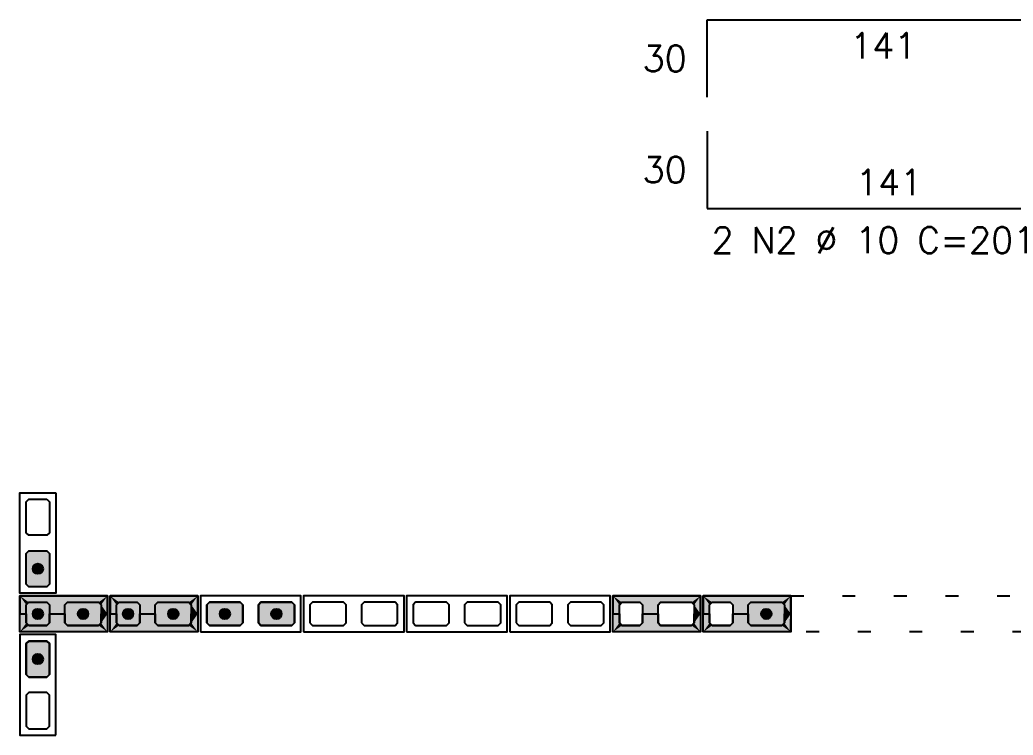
# Model space of a CAD drawing. Extents: x -1.9 to 86, y -1.6 to 61.
# Drawn here: x 33.92 to 41.62, y 14.83 to 20.38 of the extents above; entities that cross this region are included whole.
import ezdxf

# ---------------------------------------------------------------- set-up
doc = ezdxf.new("R2010")
doc.units = 0
doc.header["$MEASUREMENT"] = 0
doc.linetypes.add('ESTILO_TQS_0002', pattern=[0.4, 0.1, -0.3])
for name, color, linetype in [('PENA_01', 1, 'CONTINUOUS'), ('PENA_02', 2, 'CONTINUOUS'), ('PENA_03', 3, 'CONTINUOUS'), ('PENA_05', 5, 'CONTINUOUS'), ('PENA_11', 252, 'CONTINUOUS'), ('PENA_21', 100, 'CONTINUOUS')]:
    doc.layers.add(name, color=color, linetype=linetype)
doc.styles.get("Standard").update_dxf_attribs({"font": 'ROMANS.SHX'})

msp = doc.modelspace()

# ---------------------------------------------------------------- linework, layer by layer
at = {"layer": 'PENA_01', "linetype": 'Continuous'}
for points in [[(34.1255, 16.6602), (34.1455, 16.6402), (34.1455, 16.4002), (34.1255, 16.3802), (33.9855, 16.3802), (33.9655, 16.4002), (33.9655, 16.6402), (33.9855, 16.6602), (34.1255, 16.6602)], [(34.1255, 16.2602), (34.1455, 16.2402), (34.1455, 16.0002), (34.1255, 15.9802), (33.9855, 15.9802), (33.9655, 16.0002), (33.9655, 16.2402), (33.9855, 16.2602), (34.1255, 16.2602)], [(33.9855, 15.8602), (34.1255, 15.8602), (34.1455, 15.8402), (34.1455, 15.7002), (34.1255, 15.6802), (33.9855, 15.6802), (33.9655, 15.7002), (33.9655, 15.8402), (33.9855, 15.8602)], [(34.2855, 15.8602), (34.5255, 15.8602), (34.5455, 15.8402), (34.5455, 15.7002), (34.5255, 15.6802), (34.2855, 15.6802), (34.2655, 15.7002), (34.2655, 15.8402), (34.2855, 15.8602)], [(34.6855, 15.8602), (34.8255, 15.8602), (34.8455, 15.8402), (34.8455, 15.7002), (34.8255, 15.6802), (34.6855, 15.6802), (34.6655, 15.7002), (34.6655, 15.8402), (34.6855, 15.8602)], [(34.9855, 15.8602), (35.2255, 15.8602), (35.2455, 15.8402), (35.2455, 15.7002), (35.2255, 15.6802), (34.9855, 15.6802), (34.9655, 15.7002), (34.9655, 15.8402), (34.9855, 15.8602)], [(35.3655, 15.7002), (35.3855, 15.6802), (35.6255, 15.6802), (35.6455, 15.7002), (35.6455, 15.8402), (35.6255, 15.8602), (35.3855, 15.8602), (35.3655, 15.8402), (35.3655, 15.7002)], [(35.7655, 15.7002), (35.7855, 15.6802), (36.0255, 15.6802), (36.0455, 15.7002), (36.0455, 15.8402), (36.0255, 15.8602), (35.7855, 15.8602), (35.7655, 15.8402), (35.7655, 15.7002)], [(36.1655, 15.7002), (36.1855, 15.6802), (36.4255, 15.6802), (36.4455, 15.7002), (36.4455, 15.8402), (36.4255, 15.8602), (36.1855, 15.8602), (36.1655, 15.8402), (36.1655, 15.7002)], [(36.5655, 15.7002), (36.5855, 15.6802), (36.8255, 15.6802), (36.8455, 15.7002), (36.8455, 15.8402), (36.8255, 15.8602), (36.5855, 15.8602), (36.5655, 15.8402), (36.5655, 15.7002)], [(36.9655, 15.7002), (36.9855, 15.6802), (37.2255, 15.6802), (37.2455, 15.7002), (37.2455, 15.8402), (37.2255, 15.8602), (36.9855, 15.8602), (36.9655, 15.8402), (36.9655, 15.7002)], [(37.3655, 15.7002), (37.3855, 15.6802), (37.6255, 15.6802), (37.6455, 15.7002), (37.6455, 15.8402), (37.6255, 15.8602), (37.3855, 15.8602), (37.3655, 15.8402), (37.3655, 15.7002)], [(37.7655, 15.7002), (37.7855, 15.6802), (38.0255, 15.6802), (38.0455, 15.7002), (38.0455, 15.8402), (38.0255, 15.8602), (37.7855, 15.8602), (37.7655, 15.8402), (37.7655, 15.7002)], [(38.1655, 15.7002), (38.1855, 15.6802), (38.4255, 15.6802), (38.4455, 15.7002), (38.4455, 15.8402), (38.4255, 15.8602), (38.1855, 15.8602), (38.1655, 15.8402), (38.1655, 15.7002)], [(38.5855, 15.8602), (38.7255, 15.8602), (38.7455, 15.8402), (38.7455, 15.7002), (38.7255, 15.6802), (38.5855, 15.6802), (38.5655, 15.7002), (38.5655, 15.8402), (38.5855, 15.8602)], [(38.8855, 15.8602), (39.1255, 15.8602), (39.1455, 15.8402), (39.1455, 15.7002), (39.1255, 15.6802), (38.8855, 15.6802), (38.8655, 15.7002), (38.8655, 15.8402), (38.8855, 15.8602)], [(39.2855, 15.8602), (39.4255, 15.8602), (39.4455, 15.8402), (39.4455, 15.7002), (39.4255, 15.6802), (39.2855, 15.6802), (39.2655, 15.7002), (39.2655, 15.8402), (39.2855, 15.8602)], [(39.5855, 15.8602), (39.8255, 15.8602), (39.8455, 15.8402), (39.8455, 15.7002), (39.8255, 15.6802), (39.5855, 15.6802), (39.5655, 15.7002), (39.5655, 15.8402), (39.5855, 15.8602)], [(34.1255, 15.2802), (34.1455, 15.3002), (34.1455, 15.5402), (34.1255, 15.5602), (33.9855, 15.5602), (33.9655, 15.5402), (33.9655, 15.3002), (33.9855, 15.2802), (34.1255, 15.2802)], [(34.1255, 14.8802), (34.1455, 14.9002), (34.1455, 15.1402), (34.1255, 15.1602), (33.9855, 15.1602), (33.9655, 15.1402), (33.9655, 14.9002), (33.9855, 14.8802), (34.1255, 14.8802)]]:
    msp.add_lwpolyline(points, dxfattribs=at)
at = {"layer": 'PENA_02', "linetype": 'Continuous'}
for points in [[(34.1955, 16.7102), (34.1955, 15.9302), (33.9155, 15.9302), (33.9155, 16.7102), (34.1955, 16.7102)], [(33.9155, 15.9102), (34.5955, 15.9102), (34.5955, 15.6302), (33.9155, 15.6302), (33.9155, 15.9102)], [(34.6155, 15.9102), (35.2955, 15.9102), (35.2955, 15.6302), (34.6155, 15.6302), (34.6155, 15.9102)], [(35.3155, 15.6302), (36.0955, 15.6302), (36.0955, 15.9102), (35.3155, 15.9102), (35.3155, 15.6302)], [(36.1155, 15.6302), (36.8955, 15.6302), (36.8955, 15.9102), (36.1155, 15.9102), (36.1155, 15.6302)], [(36.9155, 15.6302), (37.6955, 15.6302), (37.6955, 15.9102), (36.9155, 15.9102), (36.9155, 15.6302)], [(37.7155, 15.6302), (38.4955, 15.6302), (38.4955, 15.9102), (37.7155, 15.9102), (37.7155, 15.6302)], [(38.5155, 15.9102), (39.1955, 15.9102), (39.1955, 15.6302), (38.5155, 15.6302), (38.5155, 15.9102)], [(39.2155, 15.9102), (39.8955, 15.9102), (39.8955, 15.6302), (39.2155, 15.6302), (39.2155, 15.9102)], [(34.1955, 14.8302), (34.1955, 15.6102), (33.9155, 15.6102), (33.9155, 14.8302), (34.1955, 14.8302)]]:
    msp.add_lwpolyline(points, dxfattribs=at)
at = {"layer": 'PENA_03', "linetype": 'Continuous'}
for points in [[(33.9855, 15.9802), (33.9655, 16.0002), (33.9655, 16.2402), (33.9855, 16.2602), (34.1255, 16.2602), (34.1455, 16.2402), (34.1455, 16.0002), (34.1255, 15.9802), (33.9855, 15.9802)], [(34.1255, 15.8602), (34.1455, 15.8402), (34.1455, 15.7002), (34.1255, 15.6802), (33.9855, 15.6802), (33.9655, 15.7002), (33.9655, 15.8402), (33.9855, 15.8602), (34.1255, 15.8602)], [(34.5455, 15.7002), (34.5255, 15.6802), (34.2855, 15.6802), (34.2655, 15.7002), (34.2655, 15.8402), (34.2855, 15.8602), (34.5255, 15.8602), (34.5455, 15.8402), (34.5455, 15.7002)], [(34.8255, 15.8602), (34.8455, 15.8402), (34.8455, 15.7002), (34.8255, 15.6802), (34.6855, 15.6802), (34.6655, 15.7002), (34.6655, 15.8402), (34.6855, 15.8602), (34.8255, 15.8602)], [(35.2455, 15.7002), (35.2255, 15.6802), (34.9855, 15.6802), (34.9655, 15.7002), (34.9655, 15.8402), (34.9855, 15.8602), (35.2255, 15.8602), (35.2455, 15.8402), (35.2455, 15.7002)], [(35.6455, 15.7002), (35.6255, 15.6802), (35.3855, 15.6802), (35.3655, 15.7002), (35.3655, 15.8402), (35.3855, 15.8602), (35.6255, 15.8602), (35.6455, 15.8402), (35.6455, 15.7002)], [(36.0455, 15.7002), (36.0255, 15.6802), (35.7855, 15.6802), (35.7655, 15.7002), (35.7655, 15.8402), (35.7855, 15.8602), (36.0255, 15.8602), (36.0455, 15.8402), (36.0455, 15.7002)], [(39.8455, 15.7002), (39.8255, 15.6802), (39.5855, 15.6802), (39.5655, 15.7002), (39.5655, 15.8402), (39.5855, 15.8602), (39.8255, 15.8602), (39.8455, 15.8402), (39.8455, 15.7002)], [(34.1255, 15.5602), (34.1455, 15.5402), (34.1455, 15.3002), (34.1255, 15.2802), (33.9855, 15.2802), (33.9655, 15.3002), (33.9655, 15.5402), (33.9855, 15.5602), (34.1255, 15.5602)]]:
    msp.add_lwpolyline(points, dxfattribs=at)
at = {"layer": 'PENA_03', "linetype": 'ESTILO_TQS_0002'}
msp.add_lwpolyline([(39.8955, 15.6302), (39.8955, 15.9102), (41.7155, 15.9102), (41.7155, 15.6302), (39.8955, 15.6302)], dxfattribs=at)
at = {"layer": 'PENA_03', "linetype": 'Continuous'}
for centre in [(34.0555, 16.1202), (34.0555, 15.7702), (34.4055, 15.7702), (34.7555, 15.7702), (35.1055, 15.7702), (35.5055, 15.7702), (35.9055, 15.7702), (39.7055, 15.7702), (34.0555, 15.4202)]:
    msp.add_circle(centre, 0.04, dxfattribs=at)
for points in [[(34.0955, 16.1202), (34.0355, 16.1548), (34.0179, 16.1339)], [(34.0955, 16.1202), (34.0179, 16.1339), (34.0179, 16.1065)], [(34.0955, 16.1202), (34.0179, 16.1065), (34.0355, 16.0855)], [(34.0955, 16.1202), (34.0625, 16.1596), (34.0355, 16.1548)], [(34.0955, 16.1202), (34.0355, 16.0855), (34.0625, 16.0808)], [(34.0955, 16.1202), (34.0862, 16.1459), (34.0625, 16.1596)], [(34.0955, 16.1202), (34.0625, 16.0808), (34.0862, 16.0945)], [(34.0955, 16.1202), (34.0862, 16.0945), (34.0955, 16.1202)], [(34.0955, 15.7702), (34.0355, 15.8048), (34.0179, 15.7839)], [(34.0955, 15.7702), (34.0625, 15.8096), (34.0355, 15.8048)], [(34.0955, 15.7702), (34.0862, 15.7959), (34.0625, 15.8096)], [(34.4455, 15.7702), (34.3855, 15.8048), (34.3679, 15.7839)], [(34.4455, 15.7702), (34.4125, 15.8096), (34.3855, 15.8048)], [(34.4455, 15.7702), (34.4362, 15.7959), (34.4125, 15.8096)], [(34.7955, 15.7702), (34.7355, 15.8048), (34.7179, 15.7839)], [(34.7955, 15.7702), (34.7625, 15.8096), (34.7355, 15.8048)], [(34.7955, 15.7702), (34.7862, 15.7959), (34.7625, 15.8096)], [(35.1455, 15.7702), (35.0855, 15.8048), (35.0679, 15.7839)], [(35.1455, 15.7702), (35.1125, 15.8096), (35.0855, 15.8048)], [(35.1455, 15.7702), (35.1362, 15.7959), (35.1125, 15.8096)], [(35.5455, 15.7702), (35.4855, 15.8048), (35.4679, 15.7839)], [(35.5455, 15.7702), (35.5125, 15.8096), (35.4855, 15.8048)], [(35.5455, 15.7702), (35.5362, 15.7959), (35.5125, 15.8096)], [(35.9455, 15.7702), (35.8855, 15.8048), (35.8679, 15.7839)], [(35.9455, 15.7702), (35.9125, 15.8096), (35.8855, 15.8048)], [(35.9455, 15.7702), (35.9362, 15.7959), (35.9125, 15.8096)], [(39.7455, 15.7702), (39.6855, 15.8048), (39.6679, 15.7839)], [(39.7455, 15.7702), (39.7125, 15.8096), (39.6855, 15.8048)], [(39.7455, 15.7702), (39.7362, 15.7959), (39.7125, 15.8096)], [(34.0955, 15.7702), (34.0179, 15.7839), (34.0179, 15.7565)], [(34.0955, 15.7702), (34.0179, 15.7565), (34.0355, 15.7355)], [(34.0955, 15.7702), (34.0355, 15.7355), (34.0625, 15.7308)], [(34.0955, 15.7702), (34.0625, 15.7308), (34.0862, 15.7445)], [(34.0955, 15.7702), (34.0862, 15.7445), (34.0955, 15.7702)], [(34.4455, 15.7702), (34.3679, 15.7839), (34.3679, 15.7565)], [(34.4455, 15.7702), (34.3679, 15.7565), (34.3855, 15.7355)], [(34.4455, 15.7702), (34.3855, 15.7355), (34.4125, 15.7308)], [(34.4455, 15.7702), (34.4125, 15.7308), (34.4362, 15.7445)], [(34.4455, 15.7702), (34.4362, 15.7445), (34.4455, 15.7702)], [(34.7955, 15.7702), (34.7179, 15.7839), (34.7179, 15.7565)], [(34.7955, 15.7702), (34.7179, 15.7565), (34.7355, 15.7355)], [(34.7955, 15.7702), (34.7355, 15.7355), (34.7625, 15.7308)], [(34.7955, 15.7702), (34.7625, 15.7308), (34.7862, 15.7445)], [(34.7955, 15.7702), (34.7862, 15.7445), (34.7955, 15.7702)], [(35.1455, 15.7702), (35.0679, 15.7839), (35.0679, 15.7565)], [(35.1455, 15.7702), (35.0679, 15.7565), (35.0855, 15.7355)], [(35.1455, 15.7702), (35.0855, 15.7355), (35.1125, 15.7308)], [(35.1455, 15.7702), (35.1125, 15.7308), (35.1362, 15.7445)], [(35.1455, 15.7702), (35.1362, 15.7445), (35.1455, 15.7702)], [(35.5455, 15.7702), (35.4679, 15.7839), (35.4679, 15.7565)], [(35.5455, 15.7702), (35.4679, 15.7565), (35.4855, 15.7355)], [(35.5455, 15.7702), (35.4855, 15.7355), (35.5125, 15.7308)], [(35.5455, 15.7702), (35.5125, 15.7308), (35.5362, 15.7445)], [(35.5455, 15.7702), (35.5362, 15.7445), (35.5455, 15.7702)], [(35.9455, 15.7702), (35.8679, 15.7839), (35.8679, 15.7565)], [(35.9455, 15.7702), (35.8679, 15.7565), (35.8855, 15.7355)], [(35.9455, 15.7702), (35.8855, 15.7355), (35.9125, 15.7308)], [(35.9455, 15.7702), (35.9125, 15.7308), (35.9362, 15.7445)], [(35.9455, 15.7702), (35.9362, 15.7445), (35.9455, 15.7702)], [(39.7455, 15.7702), (39.6679, 15.7839), (39.6679, 15.7565)], [(39.7455, 15.7702), (39.6679, 15.7565), (39.6855, 15.7355)], [(39.7455, 15.7702), (39.6855, 15.7355), (39.7125, 15.7308)], [(39.7455, 15.7702), (39.7125, 15.7308), (39.7362, 15.7445)], [(39.7455, 15.7702), (39.7362, 15.7445), (39.7455, 15.7702)], [(34.0955, 15.4202), (34.0355, 15.4548), (34.0179, 15.4339)], [(34.0955, 15.4202), (34.0179, 15.4339), (34.0179, 15.4065)], [(34.0955, 15.4202), (34.0179, 15.4065), (34.0355, 15.3855)], [(34.0955, 15.4202), (34.0625, 15.4596), (34.0355, 15.4548)], [(34.0955, 15.4202), (34.0355, 15.3855), (34.0625, 15.3808)], [(34.0955, 15.4202), (34.0862, 15.4459), (34.0625, 15.4596)], [(34.0955, 15.4202), (34.0625, 15.3808), (34.0862, 15.3945)], [(34.0955, 15.4202), (34.0862, 15.3945), (34.0955, 15.4202)]]:
    msp.add_solid(points, dxfattribs=at)
at = {"layer": 'PENA_05', "linetype": 'Continuous'}
for p, q in [((39.2455, 19.7779), (39.2455, 20.3779)), ((39.2455, 20.3779), (42.0655, 20.3779)), ((39.2455, 19.5158), (39.2455, 18.9158)), ((39.2455, 18.9158), (42.0655, 18.9158))]:
    msp.add_line(p, q, dxfattribs=at)
at = {"layer": 'PENA_11', "linetype": 'Continuous'}
for points in [[(33.9855, 15.9802), (33.9655, 16.2402), (33.9855, 16.2602)], [(33.9855, 15.9802), (33.9855, 16.2602), (34.1255, 16.2602)], [(33.9855, 15.9802), (34.1255, 16.2602), (34.1455, 16.2402)], [(33.9855, 15.9802), (33.9655, 16.0002), (33.9655, 16.2402)], [(33.9855, 15.9802), (34.1455, 16.2402), (34.1455, 16.0002)], [(33.9855, 15.9802), (34.1455, 16.0002), (34.1255, 15.9802)], [(33.9855, 15.9802), (34.1255, 15.9802), (33.9855, 15.9802)], [(34.1255, 15.8602), (33.9855, 15.6802), (33.9655, 15.7002)], [(34.1255, 15.8602), (33.9655, 15.7002), (33.9655, 15.8402)], [(34.1255, 15.8602), (33.9655, 15.8402), (33.9855, 15.8602)], [(34.1255, 15.8602), (34.1255, 15.6802), (33.9855, 15.6802)], [(34.1255, 15.8602), (33.9855, 15.8602), (34.1255, 15.8602)], [(34.1255, 15.8602), (34.1455, 15.8402), (34.1455, 15.7002)], [(34.1255, 15.8602), (34.1455, 15.7002), (34.1255, 15.6802)], [(34.5455, 15.7002), (34.2655, 15.8402), (34.2855, 15.8602)], [(34.5455, 15.7002), (34.2655, 15.7002), (34.2655, 15.8402)], [(34.5455, 15.7002), (34.2855, 15.8602), (34.5255, 15.8602)], [(34.5455, 15.7002), (34.5255, 15.8602), (34.5455, 15.8402)], [(34.5455, 15.7002), (34.5455, 15.8402), (34.5455, 15.7002)], [(34.8255, 15.8602), (34.6855, 15.6802), (34.6655, 15.7002)], [(34.8255, 15.8602), (34.6655, 15.7002), (34.6655, 15.8402)], [(34.8255, 15.8602), (34.6655, 15.8402), (34.6855, 15.8602)], [(34.8255, 15.8602), (34.8255, 15.6802), (34.6855, 15.6802)], [(34.8255, 15.8602), (34.6855, 15.8602), (34.8255, 15.8602)], [(34.8255, 15.8602), (34.8455, 15.8402), (34.8455, 15.7002)], [(34.8255, 15.8602), (34.8455, 15.7002), (34.8255, 15.6802)], [(35.2455, 15.7002), (34.9655, 15.8402), (34.9855, 15.8602)], [(35.2455, 15.7002), (34.9655, 15.7002), (34.9655, 15.8402)], [(35.2455, 15.7002), (34.9855, 15.8602), (35.2255, 15.8602)], [(35.2455, 15.7002), (35.2255, 15.8602), (35.2455, 15.8402)], [(35.2455, 15.7002), (35.2455, 15.8402), (35.2455, 15.7002)], [(35.6455, 15.7002), (35.3655, 15.8402), (35.3855, 15.8602)], [(35.6455, 15.7002), (35.3655, 15.7002), (35.3655, 15.8402)], [(35.6455, 15.7002), (35.3855, 15.8602), (35.6255, 15.8602)], [(35.6455, 15.7002), (35.6255, 15.8602), (35.6455, 15.8402)], [(35.6455, 15.7002), (35.6455, 15.8402), (35.6455, 15.7002)], [(36.0455, 15.7002), (35.7655, 15.8402), (35.7855, 15.8602)], [(36.0455, 15.7002), (35.7655, 15.7002), (35.7655, 15.8402)], [(36.0455, 15.7002), (35.7855, 15.8602), (36.0255, 15.8602)], [(36.0455, 15.7002), (36.0255, 15.8602), (36.0455, 15.8402)], [(36.0455, 15.7002), (36.0455, 15.8402), (36.0455, 15.7002)], [(39.8455, 15.7002), (39.5655, 15.8402), (39.5855, 15.8602)], [(39.8455, 15.7002), (39.5655, 15.7002), (39.5655, 15.8402)], [(39.8455, 15.7002), (39.5855, 15.8602), (39.8255, 15.8602)], [(39.8455, 15.7002), (39.8255, 15.8602), (39.8455, 15.8402)], [(39.8455, 15.7002), (39.8455, 15.8402), (39.8455, 15.7002)], [(34.5455, 15.7002), (34.2855, 15.6802), (34.2655, 15.7002)], [(34.5455, 15.7002), (34.5255, 15.6802), (34.2855, 15.6802)], [(35.2455, 15.7002), (34.9855, 15.6802), (34.9655, 15.7002)], [(35.2455, 15.7002), (35.2255, 15.6802), (34.9855, 15.6802)], [(35.6455, 15.7002), (35.3855, 15.6802), (35.3655, 15.7002)], [(35.6455, 15.7002), (35.6255, 15.6802), (35.3855, 15.6802)], [(36.0455, 15.7002), (35.7855, 15.6802), (35.7655, 15.7002)], [(36.0455, 15.7002), (36.0255, 15.6802), (35.7855, 15.6802)], [(39.8455, 15.7002), (39.5855, 15.6802), (39.5655, 15.7002)], [(39.8455, 15.7002), (39.8255, 15.6802), (39.5855, 15.6802)], [(34.1255, 15.5602), (33.9855, 15.2802), (33.9655, 15.3002)], [(34.1255, 15.5602), (33.9655, 15.3002), (33.9655, 15.5402)], [(34.1255, 15.5602), (33.9655, 15.5402), (33.9855, 15.5602)], [(34.1255, 15.5602), (34.1255, 15.2802), (33.9855, 15.2802)], [(34.1255, 15.5602), (33.9855, 15.5602), (34.1255, 15.5602)], [(34.1255, 15.5602), (34.1455, 15.5402), (34.1455, 15.3002)], [(34.1255, 15.5602), (34.1455, 15.3002), (34.1255, 15.2802)]]:
    msp.add_solid(points, dxfattribs=at)
at = {"layer": 'PENA_21', "linetype": 'Continuous'}
for points in [[(33.9155, 15.7702), (33.9655, 15.7702), (33.9655, 15.8402), (33.9855, 15.8602), (34.1255, 15.8602), (34.1455, 15.8402), (34.1455, 15.7702), (34.2655, 15.7702), (34.2655, 15.8402), (34.2855, 15.8602), (34.5255, 15.8602), (34.5455, 15.8402), (34.5455, 15.7702), (34.5955, 15.7702), (34.5955, 15.9102), (33.9155, 15.9102), (33.9155, 15.7702)], [(34.6155, 15.7702), (34.6655, 15.7702), (34.6655, 15.8402), (34.6855, 15.8602), (34.8255, 15.8602), (34.8455, 15.8402), (34.8455, 15.7702), (34.9655, 15.7702), (34.9655, 15.8402), (34.9855, 15.8602), (35.2255, 15.8602), (35.2455, 15.8402), (35.2455, 15.7702), (35.2955, 15.7702), (35.2955, 15.9102), (34.6155, 15.9102), (34.6155, 15.7702)], [(38.5155, 15.7702), (38.5655, 15.7702), (38.5655, 15.8402), (38.5855, 15.8602), (38.7255, 15.8602), (38.7455, 15.8402), (38.7455, 15.7702), (38.8655, 15.7702), (38.8655, 15.8402), (38.8855, 15.8602), (39.1255, 15.8602), (39.1455, 15.8402), (39.1455, 15.7702), (39.1955, 15.7702), (39.1955, 15.9102), (38.5155, 15.9102), (38.5155, 15.7702)], [(39.2155, 15.7702), (39.2655, 15.7702), (39.2655, 15.8402), (39.2855, 15.8602), (39.4255, 15.8602), (39.4455, 15.8402), (39.4455, 15.7702), (39.5655, 15.7702), (39.5655, 15.8402), (39.5855, 15.8602), (39.8255, 15.8602), (39.8455, 15.8402), (39.8455, 15.7702), (39.8955, 15.7702), (39.8955, 15.9102), (39.2155, 15.9102), (39.2155, 15.7702)], [(33.9155, 15.7702), (33.9655, 15.7702), (33.9655, 15.7002), (33.9855, 15.6802), (34.1255, 15.6802), (34.1455, 15.7002), (34.1455, 15.7702), (34.2655, 15.7702), (34.2655, 15.7002), (34.2855, 15.6802), (34.5255, 15.6802), (34.5455, 15.7002), (34.5455, 15.7702), (34.5955, 15.7702), (34.5955, 15.6302), (33.9155, 15.6302), (33.9155, 15.7702)], [(34.6155, 15.7702), (34.6655, 15.7702), (34.6655, 15.7002), (34.6855, 15.6802), (34.8255, 15.6802), (34.8455, 15.7002), (34.8455, 15.7702), (34.9655, 15.7702), (34.9655, 15.7002), (34.9855, 15.6802), (35.2255, 15.6802), (35.2455, 15.7002), (35.2455, 15.7702), (35.2955, 15.7702), (35.2955, 15.6302), (34.6155, 15.6302), (34.6155, 15.7702)], [(38.5155, 15.7702), (38.5655, 15.7702), (38.5655, 15.7002), (38.5855, 15.6802), (38.7255, 15.6802), (38.7455, 15.7002), (38.7455, 15.7702), (38.8655, 15.7702), (38.8655, 15.7002), (38.8855, 15.6802), (39.1255, 15.6802), (39.1455, 15.7002), (39.1455, 15.7702), (39.1955, 15.7702), (39.1955, 15.6302), (38.5155, 15.6302), (38.5155, 15.7702)], [(39.2155, 15.7702), (39.2655, 15.7702), (39.2655, 15.7002), (39.2855, 15.6802), (39.4255, 15.6802), (39.4455, 15.7002), (39.4455, 15.7702), (39.5655, 15.7702), (39.5655, 15.7002), (39.5855, 15.6802), (39.8255, 15.6802), (39.8455, 15.7002), (39.8455, 15.7702), (39.8955, 15.7702), (39.8955, 15.6302), (39.2155, 15.6302), (39.2155, 15.7702)]]:
    msp.add_lwpolyline(points, dxfattribs=at)
for points in [[(34.5955, 15.9102), (33.9155, 15.9102), (33.9855, 15.8602)], [(33.9155, 15.9102), (33.9155, 15.7702), (33.9655, 15.7702)], [(33.9155, 15.9102), (33.9655, 15.7702), (33.9655, 15.8402)], [(33.9155, 15.9102), (33.9655, 15.8402), (33.9855, 15.8602)], [(34.5955, 15.9102), (33.9855, 15.8602), (34.1255, 15.8602)], [(34.5955, 15.9102), (34.1255, 15.8602), (34.1455, 15.8402)], [(34.5955, 15.9102), (34.1455, 15.8402), (34.2855, 15.8602)], [(34.5955, 15.9102), (34.2855, 15.8602), (34.5255, 15.8602)], [(34.5955, 15.9102), (34.5255, 15.8602), (34.5455, 15.8402)], [(34.5955, 15.9102), (34.5455, 15.8402), (34.5955, 15.7702)], [(35.2955, 15.9102), (34.6155, 15.9102), (34.6855, 15.8602)], [(34.6155, 15.9102), (34.6155, 15.7702), (34.6655, 15.7702)], [(34.6155, 15.9102), (34.6655, 15.7702), (34.6655, 15.8402)], [(34.6155, 15.9102), (34.6655, 15.8402), (34.6855, 15.8602)], [(35.2955, 15.9102), (34.6855, 15.8602), (34.8255, 15.8602)], [(35.2955, 15.9102), (34.8255, 15.8602), (34.8455, 15.8402)], [(35.2955, 15.9102), (34.8455, 15.8402), (34.9855, 15.8602)], [(35.2955, 15.9102), (34.9855, 15.8602), (35.2255, 15.8602)], [(35.2955, 15.9102), (35.2255, 15.8602), (35.2455, 15.8402)], [(35.2955, 15.9102), (35.2455, 15.8402), (35.2955, 15.7702)], [(39.1955, 15.9102), (38.5155, 15.9102), (38.5855, 15.8602)], [(38.5155, 15.9102), (38.5155, 15.7702), (38.5655, 15.7702)], [(38.5155, 15.9102), (38.5655, 15.7702), (38.5655, 15.8402)], [(38.5155, 15.9102), (38.5655, 15.8402), (38.5855, 15.8602)], [(39.1955, 15.9102), (38.5855, 15.8602), (38.7255, 15.8602)], [(39.1955, 15.9102), (38.7255, 15.8602), (38.7455, 15.8402)], [(39.1955, 15.9102), (38.7455, 15.8402), (38.8855, 15.8602)], [(39.1955, 15.9102), (38.8855, 15.8602), (39.1255, 15.8602)], [(39.1955, 15.9102), (39.1255, 15.8602), (39.1455, 15.8402)], [(39.1955, 15.9102), (39.1455, 15.8402), (39.1955, 15.7702)], [(39.8955, 15.9102), (39.2155, 15.9102), (39.2855, 15.8602)], [(39.2155, 15.9102), (39.2155, 15.7702), (39.2655, 15.7702)], [(39.2155, 15.9102), (39.2655, 15.7702), (39.2655, 15.8402)], [(39.2155, 15.9102), (39.2655, 15.8402), (39.2855, 15.8602)], [(39.8955, 15.9102), (39.2855, 15.8602), (39.4255, 15.8602)], [(39.8955, 15.9102), (39.4255, 15.8602), (39.4455, 15.8402)], [(39.8955, 15.9102), (39.4455, 15.8402), (39.5855, 15.8602)], [(39.8955, 15.9102), (39.5855, 15.8602), (39.8255, 15.8602)], [(39.8955, 15.9102), (39.8255, 15.8602), (39.8455, 15.8402)], [(39.8955, 15.9102), (39.8455, 15.8402), (39.8955, 15.7702)], [(34.1455, 15.8402), (34.2655, 15.8402), (34.2855, 15.8602)], [(34.1455, 15.8402), (34.1455, 15.7702), (34.2655, 15.7702)], [(34.1455, 15.8402), (34.2655, 15.7702), (34.2655, 15.8402)], [(34.5955, 15.7702), (34.5455, 15.8402), (34.5455, 15.7702)], [(34.8455, 15.8402), (34.9655, 15.8402), (34.9855, 15.8602)], [(34.8455, 15.8402), (34.8455, 15.7702), (34.9655, 15.7702)], [(34.8455, 15.8402), (34.9655, 15.7702), (34.9655, 15.8402)], [(35.2955, 15.7702), (35.2455, 15.8402), (35.2455, 15.7702)], [(38.7455, 15.8402), (38.8655, 15.8402), (38.8855, 15.8602)], [(38.7455, 15.8402), (38.7455, 15.7702), (38.8655, 15.7702)], [(38.7455, 15.8402), (38.8655, 15.7702), (38.8655, 15.8402)], [(39.1955, 15.7702), (39.1455, 15.8402), (39.1455, 15.7702)], [(39.4455, 15.8402), (39.5655, 15.8402), (39.5855, 15.8602)], [(39.4455, 15.8402), (39.4455, 15.7702), (39.5655, 15.7702)], [(39.4455, 15.8402), (39.5655, 15.7702), (39.5655, 15.8402)], [(39.8955, 15.7702), (39.8455, 15.8402), (39.8455, 15.7702)], [(33.9155, 15.6302), (33.9155, 15.7702), (33.9655, 15.7702)], [(33.9155, 15.6302), (33.9655, 15.7702), (33.9655, 15.7002)], [(34.1455, 15.7002), (34.1455, 15.7702), (34.2655, 15.7702)], [(34.1455, 15.7002), (34.2655, 15.7702), (34.2655, 15.7002)], [(34.5955, 15.6302), (34.5455, 15.7002), (34.5955, 15.7702)], [(34.5955, 15.7702), (34.5455, 15.7002), (34.5455, 15.7702)], [(34.6155, 15.6302), (34.6155, 15.7702), (34.6655, 15.7702)], [(34.6155, 15.6302), (34.6655, 15.7702), (34.6655, 15.7002)], [(34.8455, 15.7002), (34.8455, 15.7702), (34.9655, 15.7702)], [(34.8455, 15.7002), (34.9655, 15.7702), (34.9655, 15.7002)], [(35.2955, 15.6302), (35.2455, 15.7002), (35.2955, 15.7702)], [(35.2955, 15.7702), (35.2455, 15.7002), (35.2455, 15.7702)], [(38.5155, 15.6302), (38.5155, 15.7702), (38.5655, 15.7702)], [(38.5155, 15.6302), (38.5655, 15.7702), (38.5655, 15.7002)], [(38.7455, 15.7002), (38.7455, 15.7702), (38.8655, 15.7702)], [(38.7455, 15.7002), (38.8655, 15.7702), (38.8655, 15.7002)], [(39.1955, 15.6302), (39.1455, 15.7002), (39.1955, 15.7702)], [(39.1955, 15.7702), (39.1455, 15.7002), (39.1455, 15.7702)], [(39.2155, 15.6302), (39.2155, 15.7702), (39.2655, 15.7702)], [(39.2155, 15.6302), (39.2655, 15.7702), (39.2655, 15.7002)], [(39.4455, 15.7002), (39.4455, 15.7702), (39.5655, 15.7702)], [(39.4455, 15.7002), (39.5655, 15.7702), (39.5655, 15.7002)], [(39.8955, 15.6302), (39.8455, 15.7002), (39.8955, 15.7702)], [(39.8955, 15.7702), (39.8455, 15.7002), (39.8455, 15.7702)], [(33.9155, 15.6302), (33.9655, 15.7002), (33.9855, 15.6802)], [(34.5955, 15.6302), (33.9155, 15.6302), (33.9855, 15.6802)], [(34.5955, 15.6302), (33.9855, 15.6802), (34.1255, 15.6802)], [(34.5955, 15.6302), (34.1255, 15.6802), (34.1455, 15.7002)], [(34.5955, 15.6302), (34.1455, 15.7002), (34.2855, 15.6802)], [(34.1455, 15.7002), (34.2655, 15.7002), (34.2855, 15.6802)], [(34.5955, 15.6302), (34.2855, 15.6802), (34.5255, 15.6802)], [(34.5955, 15.6302), (34.5255, 15.6802), (34.5455, 15.7002)], [(34.6155, 15.6302), (34.6655, 15.7002), (34.6855, 15.6802)], [(35.2955, 15.6302), (34.6155, 15.6302), (34.6855, 15.6802)], [(35.2955, 15.6302), (34.6855, 15.6802), (34.8255, 15.6802)], [(35.2955, 15.6302), (34.8255, 15.6802), (34.8455, 15.7002)], [(35.2955, 15.6302), (34.8455, 15.7002), (34.9855, 15.6802)], [(34.8455, 15.7002), (34.9655, 15.7002), (34.9855, 15.6802)], [(35.2955, 15.6302), (34.9855, 15.6802), (35.2255, 15.6802)], [(35.2955, 15.6302), (35.2255, 15.6802), (35.2455, 15.7002)], [(38.5155, 15.6302), (38.5655, 15.7002), (38.5855, 15.6802)], [(39.1955, 15.6302), (38.5155, 15.6302), (38.5855, 15.6802)], [(39.1955, 15.6302), (38.5855, 15.6802), (38.7255, 15.6802)], [(39.1955, 15.6302), (38.7255, 15.6802), (38.7455, 15.7002)], [(39.1955, 15.6302), (38.7455, 15.7002), (38.8855, 15.6802)], [(38.7455, 15.7002), (38.8655, 15.7002), (38.8855, 15.6802)], [(39.1955, 15.6302), (38.8855, 15.6802), (39.1255, 15.6802)], [(39.1955, 15.6302), (39.1255, 15.6802), (39.1455, 15.7002)], [(39.2155, 15.6302), (39.2655, 15.7002), (39.2855, 15.6802)], [(39.8955, 15.6302), (39.2155, 15.6302), (39.2855, 15.6802)], [(39.8955, 15.6302), (39.2855, 15.6802), (39.4255, 15.6802)], [(39.8955, 15.6302), (39.4255, 15.6802), (39.4455, 15.7002)], [(39.8955, 15.6302), (39.4455, 15.7002), (39.5855, 15.6802)], [(39.4455, 15.7002), (39.5655, 15.7002), (39.5855, 15.6802)], [(39.8955, 15.6302), (39.5855, 15.6802), (39.8255, 15.6802)], [(39.8955, 15.6302), (39.8255, 15.6802), (39.8455, 15.7002)]]:
    msp.add_solid(points, dxfattribs=at)

# ---------------------------------------------------------------- texts
at = {"layer": 'PENA_03', "linetype": 'Continuous'}
for s, p in [('141', (40.3555, 20.0779)), ('30', (38.7455, 19.9779)), ('30', (38.7455, 19.1158)), ('141', (40.4006, 19.0182)), ('2 N2 %%c 10 C=201', (39.2806, 18.5693))]:
    msp.add_text(s, height=0.2, dxfattribs=at).set_placement(p)

doc.saveas('drawing.dxf')
